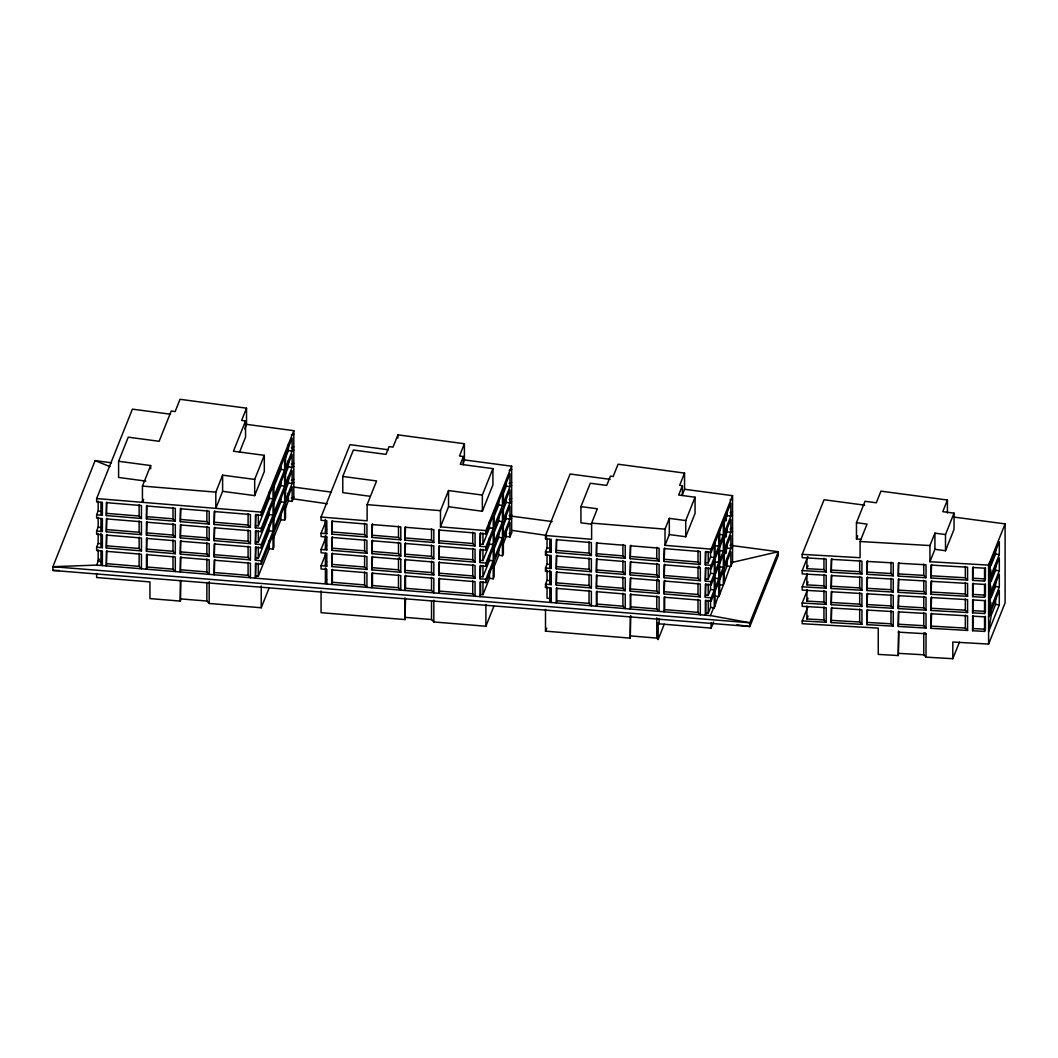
<?xml version="1.0" encoding="UTF-8"?>
<svg xmlns="http://www.w3.org/2000/svg" width="1058" height="1058" viewBox="0 0 1058 1058"><rect width="100%" height="100%" fill="white"/><g stroke="black" fill="none" stroke-linecap="round" stroke-linejoin="round"><path stroke-width="1.5" d="M96.635 573.515L96.635 577.523L149.945 581.913L149.945 598.59L180.336 601.089L180.878 580.22M180.878 598.907L206.865 601.037L209.193 603.47L261.233 607.755L261.233 585.947M321.063 590.867L321.063 612.675L404.989 619.578L405.531 598.709M405.531 617.396L431.519 619.538L433.833 621.959L485.886 626.243L485.886 604.435M630.793 615.703L630.251 638.133L545.505 631.15L545.505 609.342M989.64 561.917L988.608 568.411L999.307 541.683L999.307 554.59L988.608 581.331L991.187 560.237M989.64 578.131L988.608 584.638L999.307 557.897L999.307 570.817L988.608 597.558L991.187 576.451M990.156 574.878L990.923 570.011M989.64 594.358L988.608 600.851L999.307 574.124L999.307 587.031L988.608 613.772L991.187 592.678M990.156 591.105L990.923 586.225M989.64 610.572L988.608 617.079L999.307 590.338L999.307 604.911L988.608 631.639L991.187 615.399L991.187 608.919M990.156 607.332L990.923 602.452M261.233 531.632L273.03 502.153L273.03 515.074L261.233 544.553L255.428 544.077L255.428 531.156L261.233 531.632L261.233 528.326L273.03 498.847L273.03 485.939L261.233 515.405L255.428 514.929L255.428 527.849L255.996 514.307M255.454 544.024L255.996 530.534M732.414 545.611L778.278 551.734L749.857 622.778L711.148 615.663L255.428 578.171L255.428 563.597L261.233 564.073L261.233 560.766L273.03 531.288L273.03 518.38L261.233 547.859L255.428 547.37L255.428 560.29L255.996 546.748M106.342 515.577L106.342 502.656L141.441 505.552L141.441 518.473L106.342 515.577L106.884 502.087M106.342 531.804L106.342 518.883L141.441 521.766L141.441 534.687L106.342 531.804L106.884 518.301M106.342 548.018L106.342 535.097L141.441 537.993L141.441 550.914L106.342 548.018L106.884 534.528M106.884 550.755L106.342 565.898L96.635 565.091L52.9 566.691L52.9 570.447L749.857 626.534L778.278 555.476L778.278 551.734L731.713 562.512L732.546 562.195L732.546 495.673L684.552 489.272L682.093 495.409M146.467 518.883L146.467 505.962L175.311 508.343L175.311 521.25L146.467 518.883L146.996 505.393M146.467 535.097L146.467 522.189L175.311 524.556L175.311 537.477L146.467 535.097L146.996 521.607M146.467 551.324L146.467 538.403L175.311 540.783L175.311 553.704L146.467 551.324L146.996 537.834M146.996 567.009L146.467 569.191L146.467 554.63L175.311 556.997L175.311 571.571L172.996 569.151L146.996 567.009L146.996 554.061M180.336 521.673L180.336 508.753L209.193 511.12L209.193 524.041L180.336 521.673L180.878 508.171M180.336 537.887L180.336 524.966L209.193 527.347L209.193 540.268L180.336 537.887L180.878 524.398M180.336 554.114L180.336 541.193L209.193 543.574L209.193 556.482L180.336 554.114L180.878 540.625M180.878 556.839L180.336 571.981L106.342 565.898L106.342 551.324L141.441 554.207L141.441 568.781L139.127 566.361L106.884 563.702M214.205 524.464L214.205 511.543L250.415 514.519L250.415 527.439L214.205 524.464L214.748 510.961M214.205 540.678L214.205 527.757L250.415 530.746L250.415 543.653L214.205 540.678L214.748 527.188M214.205 556.905L214.205 543.984L250.415 546.96L250.415 559.88L214.205 556.905L214.748 543.402M214.748 559.629L214.205 574.772L180.336 571.981L180.336 557.407L209.193 559.788L209.193 574.362L206.865 571.928L180.878 569.799M331.828 534.145L331.828 521.224L366.928 524.107L366.928 537.028L331.828 534.145L332.371 520.642M331.828 550.358L331.828 537.438L366.928 540.334L366.928 553.255L331.828 550.358L332.371 536.869M331.828 566.585L331.828 553.665L366.928 556.548L366.928 569.469L331.828 566.585L332.371 553.096M332.371 582.27L331.828 584.452L331.828 569.878L366.928 572.775L366.928 587.349L364.6 584.915L332.371 582.27L332.371 569.31M371.94 537.438L371.94 524.53L400.797 526.897L400.797 539.818L371.94 537.438L372.482 523.948M371.94 553.665L371.94 540.744L400.797 543.124L400.797 556.032L371.94 553.665L372.482 540.175M399.25 557.725L400.797 559.338L400.797 572.259L371.94 569.878L372.482 556.389M372.482 585.563L371.94 587.759L371.94 573.185L400.797 575.565L400.797 590.126L398.482 587.706L372.482 585.563L372.482 572.616M404.989 540.162L404.989 527.241L433.833 529.622L433.833 542.542L404.989 540.162L405.531 526.672M404.989 556.389L404.989 543.468L433.833 545.835L433.833 558.756L404.989 556.389L405.531 542.886M404.989 572.603L404.989 559.682L433.833 562.062L433.833 574.983L404.989 572.603L405.531 559.113M405.531 588.288L404.989 590.47L404.989 575.909L433.833 578.276L433.833 592.85L431.519 590.43L405.531 588.288L405.531 575.34M438.858 542.952L438.858 530.032L475.068 533.007L475.068 545.928L438.858 542.952L439.401 529.463M438.858 559.166L438.858 546.259L475.068 549.234L475.068 562.155L438.858 559.166L439.401 545.677M438.858 575.393L438.858 562.472L475.068 565.448L475.068 578.369L438.858 575.393L439.401 561.904M439.401 591.078L438.858 593.26L438.858 578.7L475.068 581.675L475.068 596.249L472.741 593.816L439.401 591.078L439.401 578.131M480.081 546.338L480.081 533.43L485.886 533.906L493.226 515.55L493.226 528.471L485.886 546.827L480.081 546.338L480.623 532.848M480.081 562.565L480.081 549.644L485.886 550.12L493.226 531.777L493.226 544.698L485.886 563.041L480.081 562.565L480.623 549.076M480.081 578.792L480.081 565.871L485.886 566.347L493.226 547.991L493.226 560.912L485.886 579.268L480.081 578.792L480.623 565.289M480.623 594.464L480.081 596.659L480.081 582.085L485.886 582.561L493.226 564.218L493.226 578.792L489.497 578.29L482.951 594.662L480.623 594.464L480.623 581.516M556.27 552.62L556.27 539.699L591.369 542.582L591.369 555.503L556.27 552.62L556.812 539.117M556.27 568.834L556.27 555.913L591.369 558.809L591.369 571.73L556.27 568.834L556.812 555.344M556.27 585.061L556.27 572.14L591.369 575.023L591.369 587.944L556.27 585.061L556.812 571.571M556.812 600.746L556.27 602.928L556.27 588.354L591.369 591.25L591.369 605.824L589.041 603.391L556.812 600.746L556.812 587.785M596.381 555.913L596.381 543.005L625.238 545.373L625.238 558.293L596.381 555.913L596.924 542.423M596.381 572.14L596.381 559.219L625.238 561.6L625.238 574.52L596.381 572.14L596.924 558.65M596.381 588.354L596.381 575.446L625.238 577.813L625.238 590.734L596.381 588.354L596.924 574.864M596.924 604.039L596.381 606.234L596.381 591.66L625.238 594.041L625.238 608.601L622.911 606.181L596.924 604.039L596.924 591.091M630.251 558.703L630.251 545.783L659.108 548.163L659.108 561.084L630.251 558.703L630.793 545.214M630.251 574.93L630.251 562.01L659.108 564.39L659.108 577.298L630.251 574.93L630.793 561.441M657.56 578.99L659.108 580.604L659.108 593.525L630.251 591.144L630.793 577.655M630.793 606.829L630.251 609.024L630.251 594.451L659.108 596.831L659.108 611.392L656.78 608.972L630.793 606.829L630.793 593.882M664.12 561.494L664.12 548.573L700.33 551.562L700.33 564.469L664.12 561.494L664.662 548.004M698.783 566.162L700.33 567.776L700.33 580.697L664.12 577.721L664.662 564.218M664.12 593.935L664.12 581.014L700.33 584.003L700.33 596.91L664.12 593.935L664.662 580.445M664.662 609.62L664.12 611.815L664.12 597.241L700.33 600.217L700.33 614.791L698.015 612.37L664.662 609.62L664.662 596.672M705.342 564.893L705.342 551.972L711.148 552.448L714.269 544.658L714.269 557.566L711.148 565.369L705.342 564.893L705.884 551.39M705.342 581.106L705.342 568.186L711.148 568.675L714.269 560.872L714.269 573.793L711.148 581.583L705.342 581.106L705.884 567.617M705.342 597.334L705.342 584.413L711.148 584.889L714.269 577.099L714.269 590.007L711.148 597.81L705.342 597.334L705.884 583.844M705.884 613.018L705.342 615.201L705.342 600.627L711.148 601.116L714.269 593.313L714.269 607.861L710.54 607.385L708.212 613.204L705.884 613.018L705.884 600.058M831.231 572.259L831.231 559.351L861.926 561.11L861.926 574.031L831.231 572.259L831.773 558.769M831.231 588.486L831.231 575.565L861.926 577.337L861.926 590.258L831.231 588.486L831.773 574.997M831.231 604.713L831.231 591.792L861.926 593.551L861.926 606.472L831.231 604.713L831.773 591.21M831.231 622.58L831.231 608.006L861.926 609.778L861.926 624.352L831.231 622.58L831.773 607.437M866.965 574.322L866.965 561.401L893.256 562.922L893.256 575.843L866.965 574.322L867.507 560.833M866.965 590.549L866.965 577.628L893.256 579.136L893.256 592.057L866.965 590.549L867.507 577.046M866.965 606.763L866.965 593.842L893.256 595.363L893.256 608.284L866.965 606.763L867.507 593.274M866.965 624.643L866.965 610.069L893.256 611.577L893.256 626.151L866.965 624.643L867.507 609.501M898.295 576.134L898.295 563.213L926.015 564.813L926.015 577.721L898.295 576.134L898.837 562.631M898.295 592.348L898.295 579.427L926.015 581.027L926.015 593.948L898.295 592.348L898.837 578.858M898.295 608.575L898.295 595.654L926.015 597.254L926.015 610.162L898.295 608.575L898.837 595.072M898.295 626.442L898.295 611.868L926.015 613.468L926.015 628.042L898.295 626.442L898.837 611.299M807.849 606.816L802.202 620.901L802.202 623.704L878.259 628.095L878.259 654.399L898.295 655.55L898.559 631.057M898.295 655.55L898.837 631.533M931.053 578.012L931.053 565.091L967.581 567.207L967.581 580.115L931.053 578.012L931.595 564.522M931.053 594.239L931.053 581.318L967.581 583.421L967.581 596.342L931.053 594.239L931.595 580.749M931.053 610.453L931.053 597.545L967.581 599.648L967.581 612.556L931.053 610.453L931.595 596.963M931.053 628.333L931.053 613.759L967.581 615.862L967.581 630.436L931.053 628.333L931.595 613.19M985.408 567.63L985.408 578.924L984.548 581.093L972.619 580.406L973.162 566.916M985.408 583.844L985.408 595.151L984.548 597.32L972.619 596.633L973.162 583.143M985.408 600.071L985.408 611.365L984.548 613.534L972.619 612.846L973.162 599.357M985.408 616.285L985.408 629.245L984.548 631.414L972.619 630.727L973.162 615.584M255.996 562.975L255.454 578.118L214.205 574.772L214.205 560.198L250.415 563.187L250.415 577.747L248.088 575.327L214.748 572.576M285.435 508.356L288.411 500.897L292.14 501.386L293.82 497.009M111.5 462.796L95.114 460.614L52.9 566.691L749.857 622.778L749.857 626.534L736.95 624.828M96.635 565.091L99.042 559.034L98.169 561.243L100.655 561.573M100.96 551.139L100.96 564.086L102.375 565.567L102.375 550.993L96.635 550.517L96.635 547.224L102.375 547.687L102.375 534.779L96.635 534.303L96.635 530.997L102.375 531.473L102.375 518.552L96.635 518.076L96.635 514.783L102.375 515.246L102.375 502.338L96.635 501.862L96.635 498.556L132.409 409.142L170.523 414.22M96.635 514.783L98.169 510.935L98.169 501.241M145.845 481.099L118.602 477.462L118.602 461.275L128.243 437.179L159.123 441.292L171.224 411.046L175.139 411.575L180.045 399.302L246.527 408.176L246.527 424.364L244.689 428.966M96.635 530.997L98.169 527.149L98.169 517.468M96.635 547.224L98.169 543.376L98.169 533.682M143.61 499.336L142.433 502.272L142.433 486.085L150.659 465.546L118.602 461.275M246.527 408.176L241.621 420.436L245.549 420.965L245.549 437.152L239.492 452.269M222.616 475.148L222.616 491.335L215.819 508.316L215.819 492.129L222.616 475.148L254.674 479.419L264.315 455.324L233.448 451.211L245.549 420.965M222.616 491.335L254.674 495.607L264.315 471.511L264.315 455.324M261.233 515.405L261.233 512.112L293.82 430.672L246.527 424.364M255.996 525.614L258.311 525.8L269.301 498.358L269.301 491.891M273.215 488.571L280.899 469.368L280.899 466.142M285.435 458.035L288.411 450.576L288.411 444.122M284.628 469.871L273.929 496.599L273.929 483.691L284.628 456.95L284.628 469.871L280.899 469.368M292.14 451.078L285.528 467.623L285.528 454.702L292.14 438.157L292.14 451.078L288.411 450.576M255.996 541.828L258.311 542.027L269.301 514.572L269.301 508.118M273.215 504.798L280.899 485.596L280.899 482.369M285.435 474.262L288.411 466.803L288.411 460.336M284.628 486.085L273.929 512.826L273.929 499.905L284.628 473.177L284.628 486.085L280.899 485.596M292.14 467.292L285.528 483.837L285.528 470.929L292.14 454.385L292.14 467.292L288.411 466.803M255.996 558.055L258.311 558.24L269.301 530.799L269.301 524.332M273.215 521.012L280.899 501.809L280.899 498.582M285.435 490.476L288.411 483.017L288.411 476.563M284.628 502.312L273.929 529.053L273.929 516.132L284.628 489.391L284.628 502.312L280.899 501.809M292.14 483.519L285.528 500.064L285.528 487.143L292.14 470.598L292.14 483.519L288.411 483.017M261.233 564.073L273.03 534.594L273.03 549.168L269.301 548.666L258.311 576.121L255.996 575.922M273.215 538.892L280.899 519.69L280.899 514.823M273.03 549.168L273.929 546.92L273.929 532.346L284.628 505.618L284.628 520.179L280.899 519.69M284.628 520.179L285.528 517.931L285.528 503.37L292.14 486.825L292.14 501.386M261.233 607.755L269.076 588.142M325.401 568.001L325.401 582.561L326.816 584.042L326.816 569.469L321.063 568.992L321.063 565.699L326.816 566.162L326.816 553.255L321.063 552.779L321.063 549.472L326.816 549.948L326.816 537.028L321.063 536.551L321.063 533.258L326.816 533.721L326.816 520.814L321.063 520.338L321.063 517.031L350.026 444.651L388.339 449.769M370.141 496.281L342.779 492.631L342.779 476.444L353.359 450.02L385.972 454.371L389.079 446.595L393.007 447.124L397.914 434.851L464.396 443.725L464.396 459.913L463.166 462.981M321.063 533.258L325.864 521.263M326.816 533.721L325.401 532.253L326.591 529.251M321.063 549.472L325.864 537.477M326.816 549.948L325.401 548.467L326.591 545.478M321.063 565.699L325.864 553.704M326.816 566.162L325.401 564.694L326.591 561.692M325.401 582.561L326.591 579.572M321.063 517.031L367.113 520.827L367.113 504.64L376.582 480.954L342.779 476.444M464.396 443.725L459.489 455.985L463.417 456.514L463.417 464.607M464.396 459.913L511.649 466.208L485.886 530.6L440.485 526.858L440.485 510.67L448.539 490.555L482.342 495.065L492.922 468.628L460.296 464.277L463.417 456.514M440.485 526.858L448.539 506.742L448.539 490.555M448.539 506.742L482.342 511.252L492.922 484.815L492.922 468.628M480.623 544.156L482.951 544.341L489.497 527.982L489.497 521.515M493.438 518.129L498.728 504.917L498.728 501.69M503.264 493.583L506.24 486.125L506.24 482.898M502.457 505.407L494.165 526.117L494.165 513.209L502.457 492.499L502.457 505.407L498.728 504.917M509.969 486.614L503.357 503.172L503.357 490.251L509.969 473.706L509.969 486.614L506.24 486.125M494.165 529.423L502.457 508.713L502.457 521.634L494.165 542.344L494.165 529.423L492.115 528.008M480.623 560.37L482.951 560.568L489.497 544.196L489.497 537.742M493.438 534.343L498.728 521.131L498.728 516.291M503.264 509.797L506.24 502.338L506.24 499.111M509.969 502.841L503.357 519.385L503.357 506.465L509.969 489.92L509.969 502.841L506.24 502.338M494.165 545.65L502.457 524.94L502.457 537.861L494.165 558.558L494.165 545.65L492.115 544.235M480.623 576.597L482.951 576.782L489.497 560.423L489.497 555.569M493.438 550.57L498.728 537.358L498.728 534.131M503.264 526.024L506.24 518.565L506.24 515.339M509.969 519.068L503.357 535.612L503.357 522.692L509.969 506.147L509.969 519.068L506.24 518.565M493.226 578.792L494.165 576.438L494.165 561.864L502.457 541.154L502.457 555.728L498.728 555.225L493.438 568.437M503.264 543.891L506.24 536.432L506.24 531.579M502.457 555.728L503.357 553.479L503.357 538.906L509.969 522.361L509.969 536.935L506.24 536.432M509.969 536.935L511.649 532.743L511.649 466.208M485.886 626.243L493.861 606.313M549.829 588.089L549.829 601.037L551.244 602.518L551.244 587.944L545.505 587.468L545.505 584.175L551.244 584.651L551.244 571.73L545.505 571.254L545.505 567.948L551.244 568.424L551.244 555.503L545.505 555.027L545.505 551.734L551.244 552.197L551.244 539.289L545.505 538.813L545.505 535.507L570.117 474.01L610.082 479.34M545.505 538.813L546.523 536.247M545.505 551.734L547.039 547.885L547.039 538.191M545.505 555.027L546.523 552.474M551.244 552.197L549.829 550.729L550.768 548.388L547.039 547.885M545.505 567.948L547.039 564.099L547.039 554.418M545.505 571.254L546.523 568.688M551.244 568.424L549.829 566.943L550.768 564.602L547.039 564.099M545.505 584.175L547.039 580.326L547.039 570.632M545.505 587.468L546.523 584.915M551.244 584.651L549.829 583.17L550.768 580.829L547.039 580.326M591.382 524.173L580.935 522.784L580.935 506.597L590.285 483.241L606.697 485.424L610.426 476.113L613.164 476.484L618.07 464.224L684.552 473.085L684.552 489.272M549.829 601.037L550.768 598.696L547.039 598.193L547.039 586.873M545.505 631.15L546.708 628.148M545.505 535.507L591.62 539.302L591.62 523.115L597.347 508.779L580.935 506.597M684.552 473.085L679.646 485.344L682.384 485.715L682.384 495.422M732.546 495.673L711.148 549.142L665.006 545.346L665.006 529.159L669.317 518.38L685.729 520.562L695.066 497.207L678.654 495.025L682.384 485.715M665.006 545.346L669.317 534.568L669.317 518.38M669.317 534.568L685.729 536.75L695.066 513.394L695.066 497.207M630.793 635.937L656.78 638.08L658.142 639.495L664.279 624.18M715.063 542.661L718.818 533.311L718.818 546.219L715.063 555.582L715.076 540.876M719.718 531.063L723.355 521.951L723.355 534.872L719.718 543.971L719.625 529.529M705.884 562.697L708.212 562.896L710.54 557.077L710.54 550.61M724.161 523.049L727.137 515.59L727.137 510.736M730.866 516.079L724.254 532.624L724.254 519.716L730.866 503.158L730.866 516.079L727.137 515.59M715.063 558.889L718.818 549.525L718.818 562.446L715.063 571.809L715.076 557.103M705.884 578.924L708.212 579.11L710.54 573.291L710.54 566.837M724.161 539.263L727.137 531.804L727.137 526.963M717.655 545.862L719.718 547.277L723.355 538.178L723.355 551.099L719.718 560.198L719.625 545.756M730.866 532.306L724.254 548.851L724.254 535.93L730.866 519.385L730.866 532.306L727.137 531.804M715.063 575.102L718.818 565.752L718.818 578.66L715.063 588.023L715.076 573.317M705.884 595.138L708.212 595.337L710.54 589.518L710.54 583.051M724.161 555.49L727.137 548.031L727.137 544.804M717.655 562.089L719.718 563.504L723.355 554.405L723.355 567.313L719.718 576.412L719.625 561.97M730.866 548.52L724.254 565.065L724.254 552.157L730.866 535.612L730.866 548.52L727.137 548.031M715.063 591.329L718.818 581.966L718.818 596.514L715.076 596.038M724.161 573.357L727.137 565.898L727.137 559.418M710.46 615.624L713.595 607.795M718.131 596.447L714.269 607.861M727.137 565.898L730.866 566.374L730.866 551.826L724.254 568.371L724.254 582.918L718.818 596.514M730.192 566.308L724.254 582.918M730.866 566.374L732.546 562.195M658.142 639.495L658.142 622.818L659.108 623.823L711.148 628.108L713.595 621.998M802.202 620.901L826.192 622.289L826.192 607.715L802.202 606.34L802.202 603.034L826.192 604.422L826.192 591.501L802.202 590.113L802.202 586.82L826.192 588.195L826.192 575.274L802.202 573.899L802.202 570.593L826.192 571.968L826.192 559.06L802.202 557.672L802.202 554.366L824.063 499.746L864.703 505.169M802.202 570.593L807.849 556.495M826.192 571.968L823.944 569.627L806.897 568.649L808.061 565.739M802.202 586.82L807.28 574.124M826.192 588.195L823.944 585.841L806.897 584.862L808.061 581.966M802.202 603.034L807.28 590.351M826.192 604.422L823.944 602.068L806.897 601.089L808.061 598.18M826.192 622.289L823.944 619.935L806.897 618.956L808.061 616.06M861 539.474L856.464 538.866L856.464 522.678L865.021 501.294L876.302 502.788L880.957 491.15L947.426 500.024L947.426 512.971M856.464 538.866L857.681 535.811M802.202 554.366L860.075 557.711L860.075 541.524L867.044 524.094L856.464 522.678M947.426 500.024L942.771 511.662L954.052 513.156L954.052 529.344L945.495 550.742L934.915 549.327L929.942 561.732L988.608 565.104L1005.1 523.895L953.84 517.058M929.942 561.732L929.942 545.544L934.915 533.139L945.495 534.554L954.052 513.156M898.837 653.368L923.766 654.796L926.015 657.15L952.808 658.698L959.461 642.087M991.187 565.078L995.578 554.101L995.578 549.247M991.187 581.305L995.578 570.315L995.578 565.475M991.187 597.519L995.578 586.542L995.578 581.688M991.187 615.399L995.578 604.409L995.578 597.942M952.808 658.698L952.808 642.021L988.608 644.084L1005.1 602.862L1005.1 523.895M291.32 434.878L293.82 433.978M291.32 447.799L293.82 446.886M291.32 451.092L293.82 450.192M291.32 464.012L293.82 463.113M291.32 467.319L293.82 466.419M291.32 480.239L293.82 479.327M291.32 483.532L293.82 482.633M291.32 498.106L293.82 497.207L293.82 430.672M509.149 470.413L511.649 469.514M509.149 483.334L511.649 482.435M509.149 486.64L511.649 485.741M509.149 499.561L511.649 498.662M509.149 502.854L511.649 501.955M509.149 515.775L511.649 514.876M509.149 519.081L511.649 518.182M509.149 533.655L511.649 532.743M730.046 499.879L732.546 498.979M730.046 512.799L732.546 511.9M730.046 516.106L732.546 515.206M730.046 529.013L732.546 528.114M730.046 532.319L732.546 531.42M730.046 545.24L732.546 544.341M730.046 548.547L732.546 547.647M52.9 570.447L59.354 570.5M860.075 541.524L929.942 545.544M831.773 570.077L859.678 571.677L861.926 574.031M867.507 572.14L891.008 573.489L893.256 575.843M898.837 573.939L923.766 575.38L926.015 577.721M931.595 575.83L965.332 577.774L967.581 580.115M973.162 578.223L985.408 578.924M831.773 586.291L859.678 587.904L861.926 590.258M867.507 588.354L891.008 589.703L893.256 592.057M898.837 590.166L923.766 591.594L926.015 593.948M931.595 592.044L965.332 593.988L967.581 596.342M973.162 594.437L985.408 595.151M831.773 602.518L859.678 604.131L861.926 606.472M867.507 604.581L891.008 605.93L893.256 608.284M898.837 606.379L923.766 607.821L926.015 610.162M931.595 608.271L965.332 610.215L967.581 612.556M973.162 610.664L985.408 611.365M831.773 620.385L859.678 621.998L861.926 624.352M867.507 622.448L891.008 623.797L893.256 626.151M898.837 624.26L923.766 625.688L926.015 628.042M931.595 626.138L965.332 628.082L967.581 630.436M973.162 628.531L985.408 629.245M898.295 632.155L926.015 633.755L926.015 657.15M142.433 486.085L215.819 492.129M367.113 504.64L440.485 510.67M591.62 523.115L665.006 529.159M96.635 498.556L261.233 512.112M106.884 513.394L139.127 516.039L141.441 518.473M146.996 516.688L172.996 518.83L175.311 521.25M180.878 519.478L206.865 521.62L209.193 524.041M214.748 522.268L248.088 525.019L250.415 527.439M332.371 531.949L364.6 534.607L366.928 537.028M372.482 535.255L398.482 537.398L400.797 539.818M405.531 537.967L431.519 540.109L433.833 542.542M439.401 540.757L472.741 543.508L475.068 545.928M556.812 550.424L589.041 553.083L591.369 555.503M596.924 553.731L622.911 555.873L625.238 558.293M630.793 556.521L656.78 558.65L659.108 561.084M664.662 559.312L698.015 562.049L700.33 564.469M255.428 527.849L261.233 528.326M700.33 567.776L664.12 564.8L664.12 577.721M106.884 529.608L139.127 532.267L141.441 534.687M146.996 532.915L172.996 535.057L175.311 537.477M180.878 535.705L206.865 537.834L209.193 540.268M214.748 538.496L248.088 541.233L250.415 543.653M332.371 548.176L364.6 550.821L366.928 553.255M372.482 551.469L398.482 553.612L400.797 556.032M405.531 554.194L431.519 556.336L433.833 558.756M439.401 556.984L472.741 559.722L475.068 562.155M556.812 566.652L589.041 569.297L591.369 571.73M596.924 569.945L622.911 572.087L625.238 574.52M630.793 572.735L656.78 574.878L659.108 577.298M664.662 575.526L698.015 578.276L700.33 580.697M400.797 559.338L371.94 556.971L371.94 569.878M659.108 580.604L630.251 578.223L630.251 591.144M106.884 545.835L139.127 548.48L141.441 550.914M146.996 549.128L172.996 551.271L175.311 553.704M180.878 551.919L206.865 554.061L209.193 556.482M214.748 554.709L248.088 557.46L250.415 559.88M332.371 564.39L364.6 567.048L366.928 569.469M372.482 567.696L398.482 569.839L400.797 572.259M405.531 570.421L431.519 572.55L433.833 574.983M439.401 573.198L472.741 575.949L475.068 578.369M556.812 582.865L589.041 585.524L591.369 587.944M596.924 586.172L622.911 588.314L625.238 590.734M630.793 588.962L656.78 591.105L659.108 593.525M664.662 591.753L698.015 594.49L700.33 596.91M255.428 560.29L261.233 560.766M995.578 554.101L999.307 554.59M995.578 570.315L999.307 570.817M719.625 534.383L723.355 534.872M293.357 487.05L331.035 492.076M511.239 516.119L552.197 521.581M715.076 545.73L718.818 546.219M995.578 586.542L999.307 587.031M498.728 521.131L502.457 521.634M719.625 550.596L723.355 551.099M710.54 557.077L714.269 557.566M269.301 498.358L273.03 498.847M489.497 527.982L493.226 528.471M715.076 561.943L718.818 562.446M498.728 537.358L502.457 537.861M719.625 566.824L723.355 567.313M995.578 604.409L999.307 604.911M710.54 573.291L714.269 573.793M269.301 514.572L273.03 515.074M489.497 544.196L493.226 544.698M715.076 578.171L718.818 578.66M719.625 584.69L722.68 585.1M710.54 589.518L714.269 590.007M269.301 530.799L273.03 531.288M489.497 560.423L493.226 560.912M98.169 510.935L100.655 511.265M98.169 527.149L100.655 527.492M98.169 543.376L100.655 543.706M293.159 498.847L327.411 503.793M511.702 530.362L545.954 535.308M95.114 460.614L109.979 466.631M717.655 578.303L719.718 579.718L723.355 570.619L723.355 585.167M492.115 560.449L494.165 561.864M925.036 632.724L926.015 633.755M326.816 537.028L325.401 535.56L325.401 548.467M102.375 515.246L100.96 513.778L100.96 502.471M102.375 531.473L100.96 529.992L100.96 518.698M102.375 547.687L100.96 546.219L100.96 533.298M988.608 565.104L988.608 644.084M984.548 581.093L984.548 568.172L972.619 567.498L972.619 580.406M984.548 597.32L984.548 584.4L972.619 583.712L972.619 596.633M984.548 613.534L984.548 600.627L972.619 599.939L972.619 612.846M984.548 631.414L984.548 616.84L972.619 616.153L972.619 630.727M965.332 566.466L965.332 577.774M965.332 582.694L965.332 593.988M965.332 598.907L965.332 610.215M965.332 615.134L965.332 628.082M945.495 534.554L945.495 550.742M934.915 533.139L934.915 549.327M923.766 564.073L923.766 575.38M923.766 580.3L923.766 591.594M923.766 596.514L923.766 607.821M923.766 612.741L923.766 625.688M923.766 632.962L923.766 654.796M891.008 562.182L891.008 573.489M891.008 578.409L891.008 589.703M891.008 594.622L891.008 605.93M891.008 610.85L891.008 623.797M859.678 560.383L859.678 571.677M859.678 576.597L859.678 587.904M859.678 592.824L859.678 604.131M859.678 609.051L859.678 621.998M823.944 558.32L823.944 569.627M823.944 574.547L823.944 585.841M823.944 590.761L823.944 602.068M823.944 606.988L823.944 619.935M806.897 557.341L806.897 568.649M806.897 573.555L806.897 584.862M806.897 589.782L806.897 601.089M806.897 606.009L806.897 618.956M726.304 517.455L726.304 520.681M726.304 533.668L726.304 536.909M726.304 549.895L726.304 553.136M719.625 578.21L719.718 594.265M715.076 589.571L715.063 605.877M711.148 549.142L711.148 552.448M711.148 565.369L711.148 568.675M711.148 581.583L711.148 584.889M711.148 597.81L711.148 601.116M711.148 622.752L711.148 628.108M710.54 599.291L710.54 607.385M708.212 551.588L708.212 562.896M708.212 567.802L708.212 579.11M708.212 584.029L708.212 595.337M708.212 600.256L708.212 613.204M698.015 550.742L698.015 562.049M698.015 566.969L698.015 578.276M698.015 583.183L698.015 594.49M698.015 599.41L698.015 612.37M685.729 520.562L685.729 536.75M659.108 618.48L659.108 623.823M656.78 547.356L656.78 558.65M656.78 563.57L656.78 574.878M656.78 579.797L656.78 591.105M656.78 596.024L656.78 608.972M656.78 617.832L656.78 638.08M630.251 616.325L630.251 638.133M622.911 544.566L622.911 555.873M622.911 560.78L622.911 572.087M622.911 577.007L622.911 588.314M622.911 593.234L622.911 606.181M589.041 541.775L589.041 553.083M589.041 558.002L589.041 569.297M589.041 574.216L589.041 585.524M589.041 590.443L589.041 603.391M549.829 539.421L549.829 550.729M549.829 555.648L549.829 566.943M549.829 570.249L549.829 583.17M498.728 550.372L498.728 555.225M489.497 570.196L489.497 578.29M485.886 530.6L485.886 533.906M485.886 546.827L485.886 550.12M485.886 563.041L485.886 566.347M485.886 579.268L485.886 582.561M482.951 533.047L482.951 544.341M482.951 549.261L482.951 560.568M482.951 565.488L482.951 576.782M482.951 581.715L482.951 594.662M482.342 495.065L482.342 511.252M472.741 532.2L472.741 543.508M472.741 548.428L472.741 559.722M472.741 564.641L472.741 575.949M472.741 580.868L472.741 593.816M433.833 600.164L433.833 621.959M431.519 528.815L431.519 540.109M431.519 545.029L431.519 556.336M431.519 561.256L431.519 572.55M431.519 577.483L431.519 590.43M431.519 600.851L431.519 619.538M404.989 597.783L404.989 619.578M398.482 526.091L398.482 537.398M398.482 542.304L398.482 553.612M398.482 558.531L398.482 569.839M398.482 574.759L398.482 587.706M397.914 434.851L397.914 438.091M364.6 523.3L364.6 534.607M364.6 539.527L364.6 550.821M364.6 555.741L364.6 567.048M364.6 571.968L364.6 584.915M325.864 568.331L325.864 571.571M325.401 519.333L325.401 532.253M325.401 553.387L325.401 564.694M288.411 492.803L288.411 500.897M287.578 496.215L287.578 499.455M269.301 540.572L269.301 548.666M261.233 544.553L261.233 547.859M258.311 514.505L258.311 525.8M258.311 530.719L258.311 542.027M258.311 546.946L258.311 558.24M258.311 563.16L258.311 576.121M254.674 479.419L254.674 495.607M248.088 513.712L248.088 525.019M248.088 529.926L248.088 541.233M248.088 546.153L248.088 557.46M248.088 562.38L248.088 575.327M209.193 581.662L209.193 603.47M206.865 510.313L206.865 521.62M206.865 526.54L206.865 537.834M206.865 542.754L206.865 554.061M206.865 558.981L206.865 571.928M206.865 582.363L206.865 601.037M180.336 580.855L180.336 601.089M172.996 507.523L172.996 518.83M172.996 523.75L172.996 535.057M172.996 539.964L172.996 551.271M172.996 556.191L172.996 569.151M150.659 465.546L150.659 468.787M139.127 504.745L139.127 516.039M139.127 520.959L139.127 532.267M139.127 537.186L139.127 548.48M139.127 553.4L139.127 566.361M98.169 549.922L98.169 561.243"/></g></svg>
